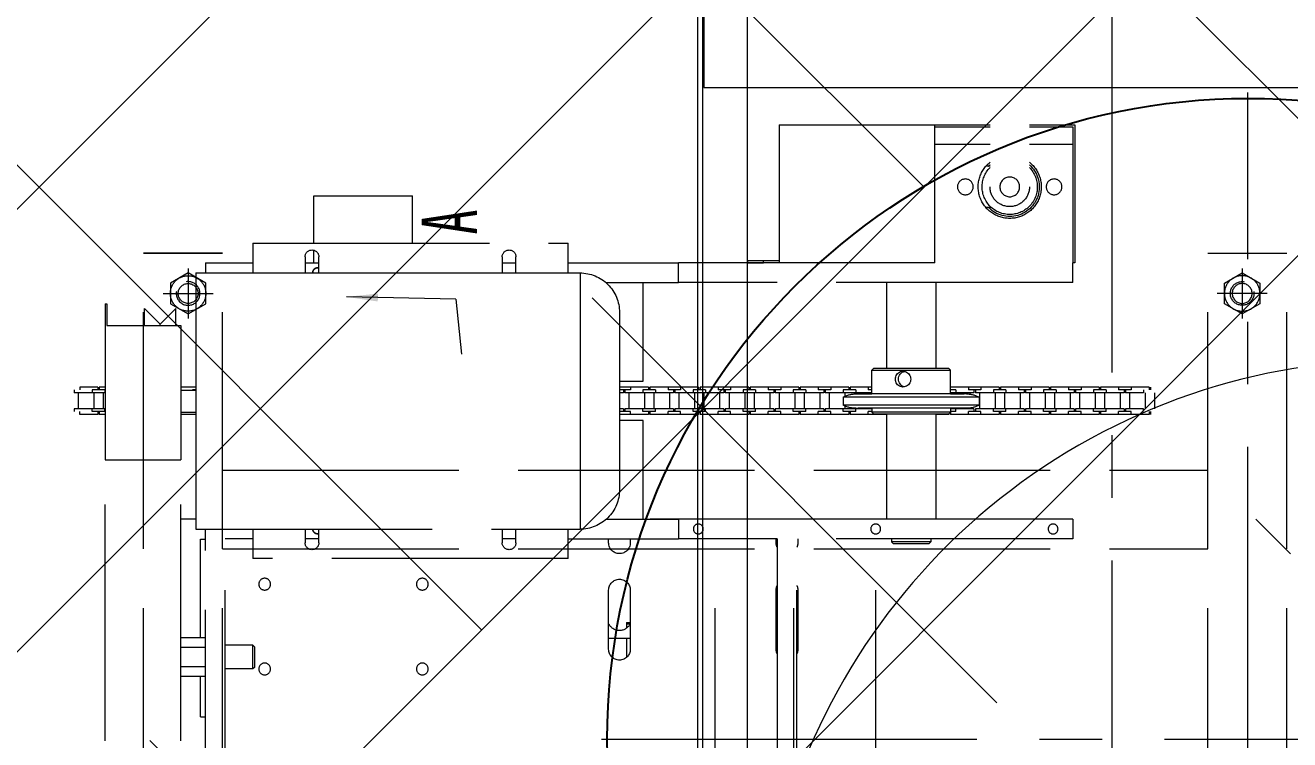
# Model space of a CAD drawing. Header units: millimetres. Extents: x 163705 to 1616509, y 81827 to 302547.
# Drawn here: x 249308 to 249949, y 146659 to 147022 of the extents above; entities that cross this region are included whole.
import ezdxf

# ---------------------------------------------------------------- set-up
doc = ezdxf.new("R2010")
doc.units = ezdxf.units.MM
doc.header["$LTSCALE"] = 10
doc.linetypes.add('ACAD_ISO02W100', pattern=[15, 12, -3])
doc.linetypes.add('CENTER2', pattern=[28.575, 19.05, -3.175, 3.175, -3.175])
for name, color, linetype, lineweight in [('1-中心线', 1, 'CENTER2', 0), ('1-剖面线', 8, 'Continuous', 0), ('1-填充', 8, 'Continuous', 18), ('1-虚线', 8, 'ACAD_ISO02W100', 0), ('1-设备轮廓', 2, 'Continuous', 18)]:
    doc.layers.add(name, color=color, linetype=linetype, lineweight=lineweight)
doc.styles.add('标准', font='simhei.ttf', dxfattribs={"width": 0.667})

# ---------------------------------------------------------------- blocks, each defined once
blk = doc.blocks.new('G$CE8A1B22C')
blk.add_circle((328, 328), 325)
at = {"layer": '1-中心线'}
for p, q in [((328, 0), (328, 656)), ((0, 328), (656, 328))]:
    blk.add_line(p, q, dxfattribs=at)
at = {"layer": '1-剖面线'}
blk.add_arc((404.26, 195.37), 325, 43.5125, 196.28531, dxfattribs=at)
blk = doc.blocks.new('A$C5A5F0ED2')
at = {"layer": '1-填充'}
h = blk.add_hatch(dxfattribs=at)
h.set_pattern_fill('ANSI38', color=256, scale=50)
h.paths.add_polyline_path([(100, 100), (5900, 100), (5900, 1900), (100, 1900)])
h.paths.add_polyline_path([(675, 1000.01, 1), (1325, 1000.01, 1)], flags=16)
h.paths.add_polyline_path([(3325, 1000, 0.677608), (2764.3, 776.23, 0.677608)], flags=16)
h.paths.add_polyline_path([(5325, 1000.01, 0.677608), (4764.3, 776.24, 0.677608)], flags=16)
blk.add_blockref('G$CE8A1B22C', (4672, 672.01))
blk = doc.blocks.new('A$C7121566b')
for name, p in [('A$C5A5F0ED2', (34999.65, 5100.13)), ('G$CE8A1B22C', (39671.65, 5772.14))]:
    blk.add_blockref(name, p)
blk = doc.blocks.new('*X26')
for p, q in [((-5.2, 9), (-10.39, 0)), ((5.2, 9), (-5.2, 9)), ((10.39, 0), (5.2, 9)), ((-10.39, 0), (-5.2, -9)), ((5.2, -9), (10.39, 0)), ((-5.2, -9), (5.2, -9))]:
    blk.add_line(p, q)
for radius in [9, 5.05]:
    blk.add_circle((0, 0), radius)
blk.add_arc((0, 0), 6, 260, 190)
at = {"layer": '1-中心线'}
for p, q in [((0, -12.64), (0, 12.64)), ((-12.64, 0), (12.64, 0))]:
    blk.add_line(p, q, dxfattribs=at)
blk = doc.blocks.new('*X27')
blk.add_hatch(color=256).paths.add_polyline_path([(-1.21, 55.59), (-2.86, 39.55), (1.14, 39.64)], flags=0)
blk.add_line((0, 0), (-1.21, 55.59))
blk = doc.blocks.new('A$C3984b98f')
for p, q in [((-283.86, 442.81), (-283.86, -157.19)), ((-283.86, 442.81), (-283.86, -157.19)), ((-243.86, 442.81), (-243.86, -157.19)), ((-243.86, 442.81), (-243.86, -157.19)), ((256.14, 442.81), (256.14, -157.19)), ((296.14, 442.81), (296.14, -157.19)), ((6.14, 292.81), (6.14, -7.19)), ((46.14, 292.81), (46.14, -7.19)), ((-303.4, 240.21), (-303.4, -52.43)), ((-264.9, 240.21), (-264.9, -52.43)), ((-252.4, 143.7), (-252.4, -17.16)), ((-242.4, 133.7), (-242.4, -12.3)), ((37.6, -12.3), (37.6, 133.7)), ((47.6, 133.7), (47.6, -12.3)), ((87.6, 133.7), (87.6, -12.3)), ((-254.9, 77.95), (-254.9, 57.51)), ((-254.9, 77.95), (-252.4, 77.95)), ((-252.4, 57.51), (-264.9, 57.51)), ((-252.4, 52.6), (-264.9, 52.6)), ((-228.4, 53.7), (-242.4, 53.7)), ((-228.4, 53.7), (-228.4, 41.7)), ((-227.4, 52.7), (-228.4, 53.7)), ((-227.4, 52.7), (-227.4, 42.7)), ((-38.9, 38.2), (-38.9, 47.94)), ((-252.4, 42.79), (-264.9, 42.79)), ((-228.4, 41.7), (-242.4, 41.7)), ((-227.4, 42.7), (-228.4, 41.7)), ((-47.9, 43.7), (-47.9, 13.7)), ((-36.9, 13.7), (-36.9, 43.7)), ((37.1, 43.7), (37.1, 13.7)), ((48.1, 13.7), (48.1, 43.7)), ((-252.4, 37.88), (-264.9, 37.88)), ((-254.9, 37.88), (-254.9, -12.05)), ((-36.9, 38.2), (-47.9, 38.2)), ((-38.9, 30.9), (-38.9, 33.07)), ((37.6, 38.2), (37.1, 38.2)), ((48.1, 38.2), (47.6, 38.2)), ((-38.9, 30.2), (-38.9, 30.9)), ((-37.05, 30.9), (-38.9, 30.9)), ((-38.9, 30.2), (-36.9, 30.2)), ((-68.4, -2.3), (-228.4, -2.3)), ((-228.4, -17.16), (-228.4, -2.3)), ((-68.4, -2.3), (-68.4, -17.16)), ((-254.9, -12.05), (-252.4, -12.05)), ((-243.86, -7.19), (256.14, -7.19)), ((-228.4, -12.3), (-242.4, -12.3)), ((-201.9, -17.16), (-201.9, -10.3)), ((-194.9, -12.3), (-201.9, -12.3)), ((-194.9, -10.3), (-194.9, -17.16)), ((-101.9, -17.16), (-101.9, -10.3)), ((-94.9, -12.3), (-101.9, -12.3)), ((-94.9, -10.3), (-94.9, -17.16)), ((-68.4, -12.3), (-12.4, -12.3)), ((-47.9, -10.3), (-47.9, -12.3)), ((-36.9, -12.3), (-36.9, -10.3)), ((187.6, -12.3), (-12.4, -12.3)), ((-12.4, -22.3), (-12.4, -12.3)), ((37.1, -10.3), (37.1, -12.3)), ((48.1, -12.3), (48.1, -10.3)), ((96.6, -9.8), (95.6, -10.8)), ((115.38, -10.8), (95.6, -10.8)), ((95.6, -12.3), (95.6, -10.8)), ((114.4, -9.8), (96.6, -9.8)), ((114.6, -9.8), (114.4, -9.8)), ((114.6, -9.8), (115.6, -10.8)), ((115.6, -10.8), (115.38, -10.8)), ((115.6, -12.3), (115.6, -10.8)), ((187.6, -22.3), (187.6, -12.3)), ((-257.4, -82.16), (-257.4, -17.16)), ((-257.4, -17.16), (-62.4, -17.16)), ((-62.4, -82.16), (-62.4, -17.16)), ((-257.4, -22.3), (-264.9, -22.3)), ((-49.02, -22.3), (-12.4, -22.3)), ((-49.02, -22.3), (-30.4, -22.3)), ((93.1, -22.3), (-30.4, -22.3)), ((-30.4, -22.3), (-30.4, -72.3)), ((187.6, -22.3), (-12.4, -22.3)), ((117.82, -22.3), (93.1, -22.3)), ((93.1, -75.5), (93.1, -22.3)), ((118.1, -22.3), (117.82, -22.3)), ((118.1, -75.5), (118.1, -22.3)), ((-42.4, -82.16), (-42.4, -37.16)), ((-243.86, -47.19), (256.14, -47.19)), ((-303.4, -120.49), (-303.4, -52.43)), ((-303.4, -52.43), (-264.9, -52.43)), ((-264.9, -120.49), (-264.9, -52.43)), ((-319.03, -78.3), (-319.03, -76.8)), ((-307.03, -75.3), (-316.21, -75.3)), ((-316.21, -75.3), (-316.21, -76.8)), ((-309.86, -76.8), (-309.86, -78.3)), ((-303.51, -76.8), (-309.86, -76.8)), ((-307.03, -76.8), (-307.03, -75.3)), ((-303.4, -75.3), (-306.33, -75.3)), ((-306.33, -76.8), (-306.33, -75.3)), ((-303.51, -76.8), (-303.51, -78.3)), ((-257.4, -75.3), (-264.9, -75.3)), ((-264.9, -76.62), (-257.4, -76.62)), ((-30.4, -72.3), (-42.4, -72.3)), ((-36.81, -75.3), (-42.4, -75.3)), ((-36.81, -76.8), (-42.4, -76.8)), ((-40.33, -78.3), (-40.33, -76.8)), ((-39.63, -78.3), (-39.63, -76.8)), ((-27.63, -75.3), (-36.81, -75.3)), ((-36.81, -75.3), (-36.81, -76.8)), ((-30.46, -76.8), (-30.46, -78.3)), ((-24.11, -76.8), (-30.46, -76.8)), ((-27.63, -76.8), (-27.63, -75.3)), ((-17.76, -75.3), (-26.93, -75.3)), ((-26.93, -76.8), (-26.93, -75.3)), ((-24.11, -76.8), (-24.11, -78.3)), ((-17.76, -75.3), (-17.76, -76.8)), ((-11.41, -75.3), (-17.76, -75.3)), ((-11.41, -76.8), (-17.76, -76.8)), ((-14.93, -78.3), (-14.93, -76.8)), ((-14.23, -78.3), (-14.23, -76.8)), ((-2.23, -75.3), (-11.41, -75.3)), ((-11.41, -75.3), (-11.41, -76.8)), ((-5.06, -76.8), (-5.06, -78.3)), ((1.29, -76.8), (-5.06, -76.8)), ((-2.23, -76.8), (-2.23, -75.3)), ((7.64, -75.3), (-1.53, -75.3)), ((-1.53, -76.8), (-1.53, -75.3)), ((1.29, -76.8), (1.29, -78.3)), ((7.64, -75.3), (7.64, -76.8)), ((13.99, -75.3), (7.64, -75.3)), ((13.99, -76.8), (7.64, -76.8)), ((10.47, -78.3), (10.47, -76.8)), ((11.17, -78.3), (11.17, -76.8)), ((23.17, -75.3), (13.99, -75.3)), ((13.99, -75.3), (13.99, -76.8)), ((20.34, -76.8), (20.34, -78.3)), ((26.69, -76.8), (20.34, -76.8)), ((23.17, -76.8), (23.17, -75.3)), ((33.04, -75.3), (23.87, -75.3)), ((23.87, -76.8), (23.87, -75.3)), ((26.69, -76.8), (26.69, -78.3)), ((33.04, -75.3), (33.04, -76.8)), ((39.39, -75.3), (33.04, -75.3)), ((39.39, -76.8), (33.04, -76.8)), ((35.87, -78.3), (35.87, -76.8)), ((36.57, -78.3), (36.57, -76.8)), ((48.57, -75.3), (39.39, -75.3)), ((39.39, -75.3), (39.39, -76.8)), ((45.74, -76.8), (45.74, -78.3)), ((52.09, -76.8), (45.74, -76.8)), ((48.57, -76.8), (48.57, -75.3)), ((58.44, -75.3), (49.27, -75.3)), ((49.27, -76.8), (49.27, -75.3)), ((52.09, -76.8), (52.09, -78.3)), ((58.44, -75.3), (58.44, -76.8)), ((64.79, -75.3), (58.44, -75.3)), ((64.79, -76.8), (58.44, -76.8)), ((61.27, -78.3), (61.27, -76.8)), ((61.97, -78.3), (61.97, -76.8)), ((73.97, -75.3), (64.79, -75.3)), ((64.79, -75.3), (64.79, -76.8)), ((71.14, -76.8), (71.14, -78.3)), ((77.49, -76.8), (71.14, -76.8)), ((73.97, -76.8), (73.97, -75.3)), ((83.84, -75.3), (74.67, -75.3)), ((74.67, -76.8), (74.67, -75.3)), ((77.49, -76.8), (77.49, -78.3)), ((83.84, -75.3), (83.84, -76.8)), ((90.19, -75.3), (83.84, -75.3)), ((85.6, -76.8), (83.84, -76.8)), ((86.6, -75.5), (85.6, -76.5)), ((125.15, -76.5), (85.6, -76.5)), ((85.6, -78.5), (85.6, -76.5)), ((124.18, -75.5), (86.6, -75.5)), ((93.1, -75.3), (90.19, -75.3)), ((90.19, -75.3), (90.19, -75.5)), ((124.77, -75.3), (118.1, -75.3)), ((124.6, -75.5), (124.18, -75.5)), ((124.6, -75.5), (125.6, -76.5)), ((124.77, -75.67), (124.77, -75.3)), ((125.6, -76.5), (125.15, -76.5)), ((134.64, -75.3), (125.47, -75.3)), ((125.47, -76.37), (125.47, -75.3)), ((125.6, -78.5), (125.6, -76.5)), ((128.29, -76.8), (125.6, -76.8)), ((128.29, -76.8), (128.29, -78.3)), ((134.64, -75.3), (134.64, -76.8)), ((140.99, -75.3), (134.64, -75.3)), ((140.99, -76.8), (134.64, -76.8)), ((137.47, -78.3), (137.47, -76.8)), ((138.17, -78.3), (138.17, -76.8)), ((150.17, -75.3), (140.99, -75.3)), ((140.99, -75.3), (140.99, -76.8)), ((147.34, -76.8), (147.34, -78.3)), ((153.69, -76.8), (147.34, -76.8)), ((150.17, -76.8), (150.17, -75.3)), ((160.04, -75.3), (150.87, -75.3)), ((150.87, -76.8), (150.87, -75.3)), ((153.69, -76.8), (153.69, -78.3)), ((160.04, -75.3), (160.04, -76.8)), ((166.39, -75.3), (160.04, -75.3)), ((166.39, -76.8), (160.04, -76.8)), ((162.87, -78.3), (162.87, -76.8)), ((163.57, -78.3), (163.57, -76.8)), ((175.57, -75.3), (166.39, -75.3)), ((166.39, -75.3), (166.39, -76.8)), ((172.74, -76.8), (172.74, -78.3)), ((179.09, -76.8), (172.74, -76.8)), ((175.57, -76.8), (175.57, -75.3)), ((185.44, -75.3), (176.27, -75.3)), ((176.27, -76.8), (176.27, -75.3)), ((179.09, -76.8), (179.09, -78.3)), ((185.44, -75.3), (185.44, -76.8)), ((191.79, -75.3), (185.44, -75.3)), ((191.79, -76.8), (185.44, -76.8)), ((188.27, -78.3), (188.27, -76.8)), ((188.97, -78.3), (188.97, -76.8)), ((200.97, -75.3), (191.79, -75.3)), ((191.79, -75.3), (191.79, -76.8)), ((198.14, -76.8), (198.14, -78.3)), ((204.49, -76.8), (198.14, -76.8)), ((200.97, -76.8), (200.97, -75.3)), ((210.84, -75.3), (201.67, -75.3)), ((201.67, -76.8), (201.67, -75.3)), ((204.49, -76.8), (204.49, -78.3)), ((210.84, -75.3), (210.84, -76.8)), ((217.19, -75.3), (210.84, -75.3)), ((217.19, -76.8), (210.84, -76.8)), ((213.67, -78.3), (213.67, -76.8)), ((214.37, -78.3), (214.37, -76.8)), ((226.37, -75.3), (217.19, -75.3)), ((217.19, -75.3), (217.19, -76.8)), ((223.54, -76.8), (223.54, -78.3)), ((226.37, -76.8), (226.37, -75.3)), ((227.07, -76.8), (227.07, -75.3)), ((-309.86, -78.3), (-319.03, -78.3)), ((-317.01, -86.3), (-317.01, -78.3)), ((-303.51, -78.3), (-309.86, -78.3)), ((-309.06, -86.3), (-309.06, -78.3)), ((-304.31, -86.3), (-304.31, -78.3)), ((-303.4, -78.3), (-303.51, -78.3)), ((-257.4, -147.16), (-257.4, -82.16)), ((-62.4, -147.16), (-62.4, -82.16)), ((-42.4, -127.16), (-42.4, -82.16)), ((-40.33, -78.3), (-42.38, -78.3)), ((-42.36, -86.3), (-42.36, -78.3)), ((-30.46, -78.3), (-39.63, -78.3)), ((-37.61, -86.3), (-37.61, -78.3)), ((-24.11, -78.3), (-30.46, -78.3)), ((-29.66, -86.3), (-29.66, -78.3)), ((-24.91, -86.3), (-24.91, -78.3)), ((-14.93, -78.3), (-24.11, -78.3)), ((-16.96, -86.3), (-16.96, -78.3)), ((-5.06, -78.3), (-14.23, -78.3)), ((-12.21, -86.3), (-12.21, -78.3)), ((1.29, -78.3), (-5.06, -78.3)), ((-4.26, -86.3), (-4.26, -78.3)), ((0.49, -86.3), (0.49, -78.3)), ((10.47, -78.3), (1.29, -78.3)), ((8.44, -86.3), (8.44, -78.3)), ((20.34, -78.3), (11.17, -78.3)), ((13.19, -86.3), (13.19, -78.3)), ((26.69, -78.3), (20.34, -78.3)), ((21.14, -86.3), (21.14, -78.3)), ((25.89, -86.3), (25.89, -78.3)), ((35.87, -78.3), (26.69, -78.3)), ((33.84, -86.3), (33.84, -78.3)), ((45.74, -78.3), (36.57, -78.3)), ((38.59, -86.3), (38.59, -78.3)), ((52.09, -78.3), (45.74, -78.3)), ((46.54, -86.3), (46.54, -78.3)), ((51.29, -86.3), (51.29, -78.3)), ((61.27, -78.3), (52.09, -78.3)), ((59.24, -86.3), (59.24, -78.3)), ((71.14, -78.3), (61.97, -78.3)), ((63.99, -86.3), (63.99, -78.3)), ((72.52, -80.1), (71.1, -80.1)), ((71.1, -84.2), (71.1, -80.1)), ((77.49, -78.3), (71.14, -78.3)), ((71.94, -79.69), (71.94, -78.3)), ((139.33, -80.1), (72.52, -80.1)), ((76.69, -78.53), (76.69, -78.3)), ((77.47, -78.5), (78.63, -78.5)), ((85.6, -78.3), (77.49, -78.3)), ((133.72, -78.5), (78.63, -78.5)), ((84.64, -78.5), (84.64, -78.3)), ((128.29, -78.3), (125.6, -78.3)), ((127.49, -78.5), (127.49, -78.3)), ((137.47, -78.3), (128.29, -78.3)), ((135.44, -78.61), (135.44, -78.3)), ((147.34, -78.3), (138.17, -78.3)), ((140.1, -80.1), (139.33, -80.1)), ((140.1, -84.2), (140.1, -80.1)), ((140.19, -86.3), (140.19, -78.3)), ((153.69, -78.3), (147.34, -78.3)), ((148.14, -86.3), (148.14, -78.3)), ((152.89, -86.3), (152.89, -78.3)), ((162.87, -78.3), (153.69, -78.3)), ((160.84, -86.3), (160.84, -78.3)), ((172.74, -78.3), (163.57, -78.3)), ((165.59, -86.3), (165.59, -78.3)), ((179.09, -78.3), (172.74, -78.3)), ((173.54, -86.3), (173.54, -78.3)), ((178.29, -86.3), (178.29, -78.3)), ((188.27, -78.3), (179.09, -78.3)), ((186.24, -86.3), (186.24, -78.3)), ((198.14, -78.3), (188.97, -78.3)), ((190.99, -86.3), (190.99, -78.3)), ((204.49, -78.3), (198.14, -78.3)), ((198.94, -86.3), (198.94, -78.3)), ((203.69, -86.3), (203.69, -78.3)), ((213.67, -78.3), (204.49, -78.3)), ((211.64, -86.3), (211.64, -78.3)), ((223.54, -78.3), (214.37, -78.3)), ((216.39, -86.3), (216.39, -78.3)), ((224.34, -86.3), (224.34, -78.3)), ((229.09, -86.3), (229.09, -78.3)), ((-309.86, -86.3), (-319.03, -86.3)), ((-319.03, -87.8), (-319.03, -86.3)), ((-316.21, -89.3), (-316.21, -87.8)), ((-307.03, -89.3), (-316.21, -89.3)), ((-309.86, -87.8), (-309.86, -86.3)), ((-303.51, -86.3), (-309.86, -86.3)), ((-303.51, -87.8), (-309.86, -87.8)), ((-307.03, -89.3), (-307.03, -87.8)), ((-306.33, -89.3), (-306.33, -87.8)), ((-303.4, -89.3), (-306.33, -89.3)), ((-303.51, -87.8), (-303.51, -86.3)), ((-303.4, -86.3), (-303.51, -86.3)), ((-264.9, -87.71), (-257.4, -87.71)), ((-257.4, -89.3), (-264.9, -89.3)), ((-259.06, -87.8), (-259.06, -87.71)), ((-257.4, -87.8), (-259.06, -87.8)), ((-36.81, -87.8), (-42.4, -87.8)), ((-36.81, -89.3), (-42.4, -89.3)), ((-40.33, -86.3), (-42.38, -86.3)), ((-40.33, -87.8), (-40.33, -86.3)), ((-30.46, -86.3), (-39.63, -86.3)), ((-39.63, -87.8), (-39.63, -86.3)), ((-36.81, -89.3), (-36.81, -87.8)), ((-27.63, -89.3), (-36.81, -89.3)), ((-30.46, -87.8), (-30.46, -86.3)), ((-24.11, -86.3), (-30.46, -86.3)), ((-24.11, -87.8), (-30.46, -87.8)), ((-27.63, -89.3), (-27.63, -87.8)), ((-26.93, -89.3), (-26.93, -87.8)), ((-17.76, -89.3), (-26.93, -89.3)), ((-24.11, -87.8), (-24.11, -86.3)), ((-14.93, -86.3), (-24.11, -86.3)), ((-17.76, -89.3), (-17.76, -87.8)), ((-11.41, -87.8), (-17.76, -87.8)), ((-11.41, -89.3), (-17.76, -89.3)), ((-14.93, -87.8), (-14.93, -86.3)), ((-5.06, -86.3), (-14.23, -86.3)), ((-14.23, -87.8), (-14.23, -86.3)), ((-11.41, -89.3), (-11.41, -87.8)), ((-2.23, -89.3), (-11.41, -89.3)), ((-5.06, -87.8), (-5.06, -86.3)), ((1.29, -86.3), (-5.06, -86.3)), ((1.29, -87.8), (-5.06, -87.8)), ((-2.23, -89.3), (-2.23, -87.8)), ((-1.53, -89.3), (-1.53, -87.8)), ((7.64, -89.3), (-1.53, -89.3)), ((1.29, -87.8), (1.29, -86.3)), ((10.47, -86.3), (1.29, -86.3)), ((7.64, -89.3), (7.64, -87.8)), ((13.99, -87.8), (7.64, -87.8)), ((13.99, -89.3), (7.64, -89.3)), ((10.47, -87.8), (10.47, -86.3)), ((20.34, -86.3), (11.17, -86.3)), ((11.17, -87.8), (11.17, -86.3)), ((13.99, -89.3), (13.99, -87.8)), ((23.17, -89.3), (13.99, -89.3)), ((20.34, -87.8), (20.34, -86.3)), ((26.69, -86.3), (20.34, -86.3)), ((26.69, -87.8), (20.34, -87.8)), ((23.17, -89.3), (23.17, -87.8)), ((23.87, -89.3), (23.87, -87.8)), ((33.04, -89.3), (23.87, -89.3)), ((26.69, -87.8), (26.69, -86.3)), ((35.87, -86.3), (26.69, -86.3)), ((33.04, -89.3), (33.04, -87.8)), ((39.39, -87.8), (33.04, -87.8)), ((39.39, -89.3), (33.04, -89.3)), ((35.87, -87.8), (35.87, -86.3)), ((45.74, -86.3), (36.57, -86.3)), ((36.57, -87.8), (36.57, -86.3)), ((39.39, -89.3), (39.39, -87.8)), ((48.57, -89.3), (39.39, -89.3)), ((45.74, -87.8), (45.74, -86.3)), ((52.09, -86.3), (45.74, -86.3)), ((52.09, -87.8), (45.74, -87.8)), ((48.57, -89.3), (48.57, -87.8)), ((49.27, -89.3), (49.27, -87.8)), ((58.44, -89.3), (49.27, -89.3)), ((52.09, -87.8), (52.09, -86.3)), ((61.27, -86.3), (52.09, -86.3)), ((58.44, -89.3), (58.44, -87.8)), ((64.79, -87.8), (58.44, -87.8)), ((64.79, -89.3), (58.44, -89.3)), ((61.27, -87.8), (61.27, -86.3)), ((71.14, -86.3), (61.97, -86.3)), ((61.97, -87.8), (61.97, -86.3)), ((64.79, -89.3), (64.79, -87.8)), ((73.97, -89.3), (64.79, -89.3)), ((72.52, -84.2), (71.1, -84.2)), ((71.14, -87.8), (71.14, -86.3)), ((77.49, -86.3), (71.14, -86.3)), ((77.49, -87.8), (71.14, -87.8)), ((71.94, -86.3), (71.94, -84.62)), ((139.33, -84.2), (72.52, -84.2)), ((73.97, -89.3), (73.97, -87.8)), ((74.67, -89.3), (74.67, -87.8)), ((83.84, -89.3), (74.67, -89.3)), ((76.69, -86.3), (76.69, -85.78)), ((77.47, -85.8), (78.63, -85.8)), ((77.47, -85.8), (85.6, -85.8)), ((77.49, -87.8), (77.49, -86.3)), ((85.6, -86.3), (77.49, -86.3)), ((133.72, -85.8), (78.63, -85.8)), ((83.84, -89.3), (83.84, -87.8)), ((85.6, -87.8), (83.84, -87.8)), ((85.6, -89.3), (83.84, -89.3)), ((84.64, -86.3), (84.64, -85.8)), ((85.6, -85.8), (85.6, -97.8)), ((125.6, -85.8), (125.6, -97.8)), ((125.6, -85.8), (132.56, -85.8)), ((128.29, -86.3), (125.6, -86.3)), ((128.29, -87.8), (125.6, -87.8)), ((134.64, -89.3), (125.6, -89.3)), ((127.49, -86.3), (127.49, -85.8)), ((128.29, -87.8), (128.29, -86.3)), ((137.47, -86.3), (128.29, -86.3)), ((134.64, -89.3), (134.64, -87.8)), ((140.99, -87.8), (134.64, -87.8)), ((140.99, -89.3), (134.64, -89.3)), ((135.44, -86.3), (135.44, -85.69)), ((137.47, -87.8), (137.47, -86.3)), ((147.34, -86.3), (138.17, -86.3)), ((138.17, -87.8), (138.17, -86.3)), ((140.1, -84.2), (139.33, -84.2)), ((140.99, -89.3), (140.99, -87.8)), ((150.17, -89.3), (140.99, -89.3)), ((147.34, -87.8), (147.34, -86.3)), ((153.69, -86.3), (147.34, -86.3)), ((153.69, -87.8), (147.34, -87.8)), ((150.17, -89.3), (150.17, -87.8)), ((150.87, -89.3), (150.87, -87.8)), ((160.04, -89.3), (150.87, -89.3)), ((153.69, -87.8), (153.69, -86.3)), ((162.87, -86.3), (153.69, -86.3)), ((160.04, -89.3), (160.04, -87.8)), ((166.39, -87.8), (160.04, -87.8)), ((166.39, -89.3), (160.04, -89.3)), ((162.87, -87.8), (162.87, -86.3)), ((172.74, -86.3), (163.57, -86.3)), ((163.57, -87.8), (163.57, -86.3)), ((166.39, -89.3), (166.39, -87.8)), ((175.57, -89.3), (166.39, -89.3)), ((172.74, -87.8), (172.74, -86.3)), ((179.09, -86.3), (172.74, -86.3)), ((179.09, -87.8), (172.74, -87.8)), ((175.57, -89.3), (175.57, -87.8)), ((176.27, -89.3), (176.27, -87.8)), ((185.44, -89.3), (176.27, -89.3)), ((179.09, -87.8), (179.09, -86.3)), ((188.27, -86.3), (179.09, -86.3)), ((185.44, -89.3), (185.44, -87.8)), ((191.79, -87.8), (185.44, -87.8)), ((191.79, -89.3), (185.44, -89.3)), ((188.27, -87.8), (188.27, -86.3)), ((198.14, -86.3), (188.97, -86.3)), ((188.97, -87.8), (188.97, -86.3)), ((191.79, -89.3), (191.79, -87.8)), ((200.97, -89.3), (191.79, -89.3)), ((198.14, -87.8), (198.14, -86.3)), ((204.49, -86.3), (198.14, -86.3)), ((204.49, -87.8), (198.14, -87.8)), ((200.97, -89.3), (200.97, -87.8)), ((201.67, -89.3), (201.67, -87.8)), ((210.84, -89.3), (201.67, -89.3)), ((204.49, -87.8), (204.49, -86.3)), ((213.67, -86.3), (204.49, -86.3)), ((210.84, -89.3), (210.84, -87.8)), ((217.19, -87.8), (210.84, -87.8)), ((217.19, -89.3), (210.84, -89.3)), ((213.67, -87.8), (213.67, -86.3)), ((223.54, -86.3), (214.37, -86.3)), ((214.37, -87.8), (214.37, -86.3)), ((217.19, -89.3), (217.19, -87.8)), ((226.37, -89.3), (217.19, -89.3)), ((223.54, -87.8), (223.54, -86.3)), ((226.37, -89.3), (226.37, -87.8)), ((227.07, -89.3), (227.07, -87.8)), ((-42.4, -92.3), (-30.4, -92.3)), ((-30.4, -92.3), (-30.4, -142.3)), ((85.6, -97.8), (125.15, -97.8)), ((86.6, -98.8), (85.6, -97.8)), ((86.6, -98.8), (124.18, -98.8)), ((93.1, -142.3), (93.1, -98.8)), ((118.1, -142.3), (118.1, -98.8)), ((124.18, -98.8), (124.6, -98.8)), ((124.6, -98.8), (125.6, -97.8)), ((125.15, -97.8), (125.6, -97.8)), ((-125.36, -133.81), (-122.54, -106.01)), ((-303.4, -131.46), (-303.4, -120.49)), ((-302.4, -131.46), (-302.4, -120.49)), ((-302.4, -120.49), (-264.9, -120.49)), ((-283.4, -120.49), (-283.4, -129.16)), ((-275.4, -121.16), (-283.4, -129.16)), ((-275.4, -120.49), (-275.4, -121.16)), ((-275.4, -121.16), (-267.4, -129.16)), ((-267.4, -120.49), (-267.4, -129.16)), ((-303.4, -131.46), (-302.4, -131.46)), ((-257.4, -147.16), (-62.4, -147.16)), ((-252.4, -152.3), (-252.4, -147.16)), ((-228.4, -162.3), (-228.4, -147.16)), ((-208.4, -147.16), (-88.4, -147.16)), ((-201.9, -155.3), (-201.9, -147.16)), ((-194.9, -147.16), (-194.9, -155.3)), ((-101.9, -155.3), (-101.9, -147.16)), ((-94.9, -147.16), (-94.9, -155.3)), ((-68.4, -147.16), (-68.4, -162.3)), ((-49.33, -142.3), (-12.4, -142.3)), ((187.6, -142.3), (-12.4, -142.3)), ((-12.4, -142.3), (-12.4, -152.3)), ((187.6, -142.3), (187.6, -152.3)), ((-252.4, -152.3), (-228.4, -152.3)), ((-201.9, -152.3), (-194.9, -152.3)), ((-201.9, -152.3), (-194.9, -152.3)), ((-197.4, -152.3), (-197.4, -158.66)), ((-101.9, -152.3), (-94.9, -152.3)), ((-68.4, -152.3), (-12.4, -152.3)), ((38.6, -152.3), (-12.4, -152.3)), ((22.6, -152.3), (30.6, -152.3)), ((22.6, -153.3), (22.6, -152.3)), ((30.6, -153.3), (22.6, -153.3)), ((30.6, -152.3), (30.6, -153.3)), ((38.6, -152.3), (30.6, -152.3)), ((38.6, -153.3), (30.6, -153.3)), ((38.6, -222.3), (38.6, -152.3)), ((117.6, -152.3), (38.6, -152.3)), ((117.6, -152.3), (117.6, -222.3)), ((187.6, -221.3), (187.6, -152.3)), ((188.6, -152.3), (187.6, -152.3)), ((188.6, -222.3), (188.6, -152.3)), ((-283.86, -157.19), (-243.86, -157.19)), ((-243.86, -157.19), (-283.86, -157.19)), ((256.14, -157.19), (296.14, -157.19)), ((-228.4, -162.3), (-68.4, -162.3)), ((-197.4, -162.3), (-197.4, -186.3)), ((-147.4, -162.3), (-147.4, -186.3)), ((145.49, -180.3), (143.53, -180.3)), ((146.34, -180.3), (145.49, -180.3)), ((-197.4, -186.3), (-172.4, -186.3)), ((-172.4, -186.3), (-147.4, -186.3)), ((145.49, -201.3), (143.53, -201.3)), ((145.6, -201.3), (145.49, -201.3)), ((145.6, -212.3), (117.6, -212.3)), ((187.6, -212.3), (165.6, -212.3)), ((38.6, -222.3), (117.6, -222.3)), ((117.6, -221.3), (145.6, -221.3)), ((117.6, -222.3), (145.6, -222.3)), ((165.6, -221.3), (187.6, -221.3)), ((165.6, -222.3), (188.6, -222.3))]:
    blk.add_line(p, q)
for points in [[(101.4, -89.3), (100.78, -89.35), (100.19, -89.5), (99.63, -89.74), (99.12, -90.07), (98.66, -90.48), (98.28, -90.96), (97.97, -91.5), (97.75, -92.08), (97.62, -92.68), (97.57, -93.3)], [(102.19, -89.39), (101.52, -89.6), (100.9, -89.93), (100.37, -90.38), (99.94, -90.89), (99.61, -91.47), (99.37, -92.1), (99.23, -92.76), (99.2, -93.3)], [(105.39, -93.3), (105.34, -92.67), (105.19, -92.06), (104.94, -91.48), (104.61, -90.94), (104.2, -90.47), (103.72, -90.06), (103.18, -89.73), (102.6, -89.49), (102, -89.35), (101.4, -89.3)], [(97.57, -93.3), (97.62, -93.93), (97.75, -94.54), (97.98, -95.13), (98.29, -95.66), (98.68, -96.14), (99.14, -96.55), (99.65, -96.87), (100.21, -97.11), (100.79, -97.26), (101.4, -97.3)], [(99.2, -93.3), (99.25, -93.99), (99.41, -94.65), (99.67, -95.27), (100.03, -95.84), (100.5, -96.36), (101.06, -96.78), (101.7, -97.08), (102.19, -97.22)], [(101.4, -97.3), (102.01, -97.25), (102.62, -97.11), (103.2, -96.86), (103.73, -96.54), (104.21, -96.13), (104.62, -95.65), (104.95, -95.11), (105.2, -94.53), (105.34, -93.92), (105.39, -93.3)]]:
    blk.add_lwpolyline(points)
for centre, radius in [((-222.4, 53.7), 3), ((-142.4, 53.7), 3), ((-222.4, 10.7), 3), ((-142.4, 10.7), 3), ((-2.4, -17.3), 2.5), ((87.6, -17.3), 2.5), ((177.6, -17.3), 2.5), ((155.6, -190.8), 5), ((133.1, -190.8), 4), ((178.1, -190.8), 4)]:
    blk.add_circle(centre, radius)
for centre, radius, start, end in [((-42.4, 43.7), 5.5, 360, 180), ((42.6, 43.7), 5.5, 155.38328, 180), ((42.6, 43.7), 5.5, 360, 24.62324), ((-42.4, 28.2), 6, 23.55663, 156.4437), ((42.6, 28.2), 6, 146.44506, 156.4437), ((42.6, 28.2), 6, 23.55663, 33.55968), ((-42.4, 13.7), 5.5, 180, 360), ((42.6, 13.7), 5.5, 180, 204.61672), ((42.6, 13.7), 5.5, 335.37676, 360), ((-42.4, -10.3), 5.5, 360, 180), ((-198.4, -10.3), 3.5, 360, 180), ((-98.4, -10.3), 3.5, 360, 180), ((42.6, -10.3), 5.5, 155.38328, 180), ((42.6, -10.3), 5.5, 360, 24.62324), ((-195.4, -17.3), 2.6, 78.91307, 176.93418), ((-195.4, -17.3), 2.5, 78.46378, 176.81039), ((-62.4, -37.16), 20, 359.9666, 90), ((77.47, -92), 13.5, 90, 118.17862), ((133.72, -92), 13.5, 61.82139, 90), ((77.47, -72.3), 13.5, 241.82139, 270.00001), ((133.72, -72.3), 13.5, 269.99999, 298.17861), ((-62.4, -127.16), 20, 269.99999, 0.00154), ((-195.4, -147.3), 2.6, 176.93418, 281.08694), ((-195.4, -147.3), 2.5, 176.81125, 281.53623), ((-198.4, -155.3), 3.5, 180, 360), ((-98.4, -155.3), 3.5, 180, 360), ((155.6, -190.8), 16, 308.68209, 231.31772), ((155.6, -190.8), 14, 315.5844, 224.41502), ((155.6, -190.8), 15, 311.80978, 135.5731), ((155.6, -190.8), 10, 360, 180), ((155.6, -190.8), 15, 224.42689, 228.18915)]:
    blk.add_arc(centre, radius, start, end)
blk.add_ellipse((132.56, -72.3), major_axis=(0, 13.5), ratio=0.958745, start_param=3.13974, end_param=3.141601)
at = {"xscale": -1, "rotation": 270}
blk.add_blockref('*X26', (-261.24, -136.76), dxfattribs=at)
at = {"rotation": 90}
for name, p in [('*X26', (273.52, -136.76)), ('*X27', (-125.36, -133.81))]:
    blk.add_blockref(name, p, dxfattribs=at)
at = {"insert": (-142.68, -179.33), "char_height": 28, "width": 29.8101, "attachment_point": 1, "rotation": 90, "line_spacing_factor": 1.15057, "style": '标准'}
blk.add_mtext('\\T1.1;A', dxfattribs=at)
blk = doc.blocks.new('A$Ce0621208')
for p, q in [((1899.79, 815.05), (-1114.06, 815.05)), ((1899.79, 812.55), (-1114.06, 812.55)), ((-954.06, 790.05), (1649.79, 790.05))]:
    blk.add_line(p, q)
blk.add_lwpolyline([(-39.06, 812.05), (0.94, 812.05), (0.94, 398.05), (-39.06, 398.05)], close=True)
at = {"layer": '1-中心线'}
blk.add_line((-1187.96, 605.05), (1951.97, 605.05), dxfattribs=at)
blk = doc.blocks.new('G$C126DDED6')
at = {"rotation": 90}
blk.add_blockref('A$Ce0621208', (1640.05, 2164.12), dxfattribs=at)
at = {"layer": '1-虚线'}
blk.add_blockref('A$C3984b98f', (827.56, 2406.26), dxfattribs=at)
blk = doc.blocks.new('A$C790c3438')
at = {"layer": '1-设备轮廓', "xscale": -1, "rotation": 180}
blk.add_blockref('G$C126DDED6', (3679.52, 10149.08), dxfattribs=at)

msp = doc.modelspace()

# ---------------------------------------------------------------- block references
for name, p in [('A$C790c3438', (245144.313, 139006.156)), ('A$C7121566b', (209928.183, 140559.499))]:
    msp.add_blockref(name, p)

doc.saveas('drawing.dxf')
